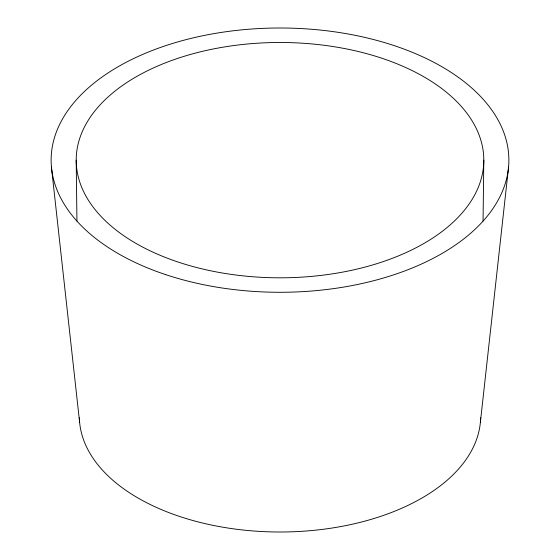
<?xml version="1.0" encoding="UTF-8"?>
<svg xmlns="http://www.w3.org/2000/svg" width="560" height="560" viewBox="0 0 560 560"><rect width="100%" height="100%" fill="white"/><g stroke="black" fill="none" stroke-linecap="round" stroke-linejoin="round"><path stroke-width="0.84" d="M483.056 221.095L483.798 160.146A203.798 117.663 0 0 0 178.101 58.247A203.798 117.663 0 0 0 178.101 262.045A203.798 117.663 0 0 0 483.798 160.146M480.396 422.142L508.578 166.978M51.422 166.978L79.604 422.142M76.202 160.146L76.944 221.095M480.641 417.802A200.662 115.85 0 0 1 280 532A200.662 115.85 0 0 1 79.359 417.802M165.557 274.582A228.879 132.146 0 0 0 508.879 160.146A228.879 132.146 0 0 0 165.557 45.703A228.879 132.146 0 0 0 165.557 274.582"/></g></svg>
